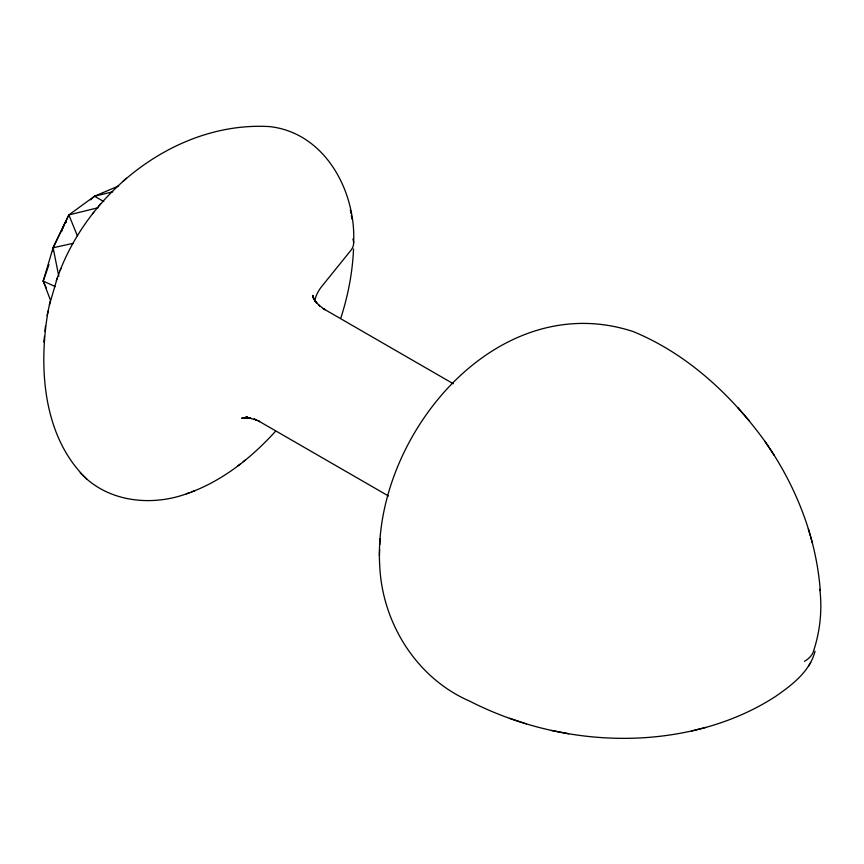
<?xml version="1.0" encoding="UTF-8"?>
<svg xmlns="http://www.w3.org/2000/svg" width="864" height="864" viewBox="0 0 864 864"><rect width="100%" height="100%" fill="white"/><g stroke="black" fill="none" stroke-linecap="round" stroke-linejoin="round"><path stroke-width="1.3" d="M48.06 311.18C38.362 367.794 42.919 437.087 86.821 479.099C114.772 503.431 156.276 505.915 189.767 492.577M815.044 651.294C809.827 671.501 792.148 684.871 775.894 696.211C736.862 721.721 690.563 734.638 644.296 737.705C584.107 741.528 523.087 728.395 469.411 701.017C416.675 678.078 382.547 623.354 379.771 566.611C371.66 438.005 495.493 286.427 633.096 331.538C686.729 353.538 731.236 394.729 764.888 441.299C795.636 485.179 816.242 536.868 820.271 590.533M379.393 555.865L379.631 549.569M379.771 544.666L379.998 538.888M353.527 248.994C352.555 272.387 348.073 295.585 340.88 317.855M43.88 342.09L44.453 336.409M44.95 331.301L45.457 326.171M52.553 251.273L53.104 247.741L68.861 214.931L94.532 196.214L118.584 185.987M49.421 304.97L57.262 278.024M47.12 315.662L50.231 301.072M50.393 300.002L43.2 281.081L53.104 247.741L68.861 214.931L98.118 207.738M45.058 285.185L43.2 281.081L48.978 264.697M60.188 270.292C92.275 187.898 179.356 121.057 269.838 126.619C325.123 132.862 356.13 191.387 353.635 242.719M56.311 280.562L60.901 268.369M61.528 231.649L64.832 223.15L66.474 222.199M810.724 662.375L808.499 666.209M98.928 205.859L100.645 203.764M92.405 213.872L93.701 212.285M275.206 431.622C250.722 458.514 221.087 481.982 186.343 493.862M90.569 199.811L94.532 196.214L112.687 191.819M123.012 181.31L126.425 178.254M237.978 465.826L240.03 464.238M243.281 461.689L245.214 460.188M247.45 416.74L242.87 418.446L245.192 417.582M191.732 491.843L195.07 490.601M246.359 417.139L241.618 418.295L247.774 417.539L244.112 417.69L250.808 418.057L247.558 417.625L256.835 420.098L254.07 418.975L259.643 421.6L258.422 420.93L259.07 421.276M691.632 730.987L698.63 729.216M699.278 729.076L705.953 727.38M73.483 243.281L53.104 247.741L58.817 276.372M551.47 730.426L568.631 733.763M509.458 718.297L517.73 721.019M518.076 721.159L526.273 723.859M43.2 281.081L55.339 286.621M259.643 421.6L388.487 495.99M323.892 309.02L324.767 309.55L323.255 308.642L453.298 383.746M94.532 196.214L103.777 201.571M324.14 309.172L324.896 309.614M324.508 309.42L318.557 304.927L319.669 305.975L314.982 300.856L316.969 303.469L313.524 298.631M80.244 472.889L83.43 475.88M83.624 476.086L86.821 479.099M737.856 407.603L749.304 420.811M769.64 448.394L774.284 455.404M764.888 441.299L769.651 448.47M314.971 301.126L312.541 295.423L313.88 299.408L312.876 295.639L313.448 297.832M45.673 286.546L46.3 287.917M68.861 214.931L77.35 235.764M808.337 528.822L810.324 535.756M810.508 536.393L812.398 543.013M350.352 209.79L350.968 213.397M351.324 215.449L351.918 218.959M804.47 661.327A32.411 18.716 0 0 0 813.391 651.596A421.34 243.259 0 0 0 819.806 589.226M352.868 239.058A30.758 17.766 0 0 1 350.762 250.517L321.894 286.254A81.032 46.786 0 0 0 314.993 299.916"/></g></svg>
